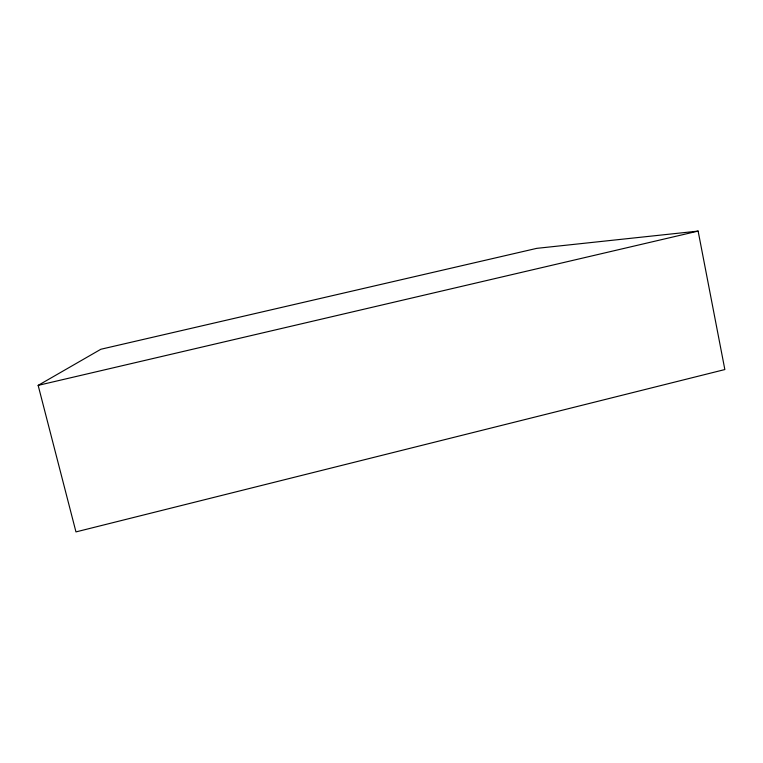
<?xml version="1.0" encoding="UTF-8"?>
<svg xmlns="http://www.w3.org/2000/svg" width="763" height="763" viewBox="0 0 763 763"><rect width="100%" height="100%" fill="white"/><g stroke="black" fill="none" stroke-linecap="round" stroke-linejoin="round"><path stroke-width="1.14" d="M38.15 385.372L100.869 349.254L536.742 248.356L698.126 231.094L724.85 369.55L75.966 531.906L38.15 385.372L698.126 231.094"/></g></svg>
